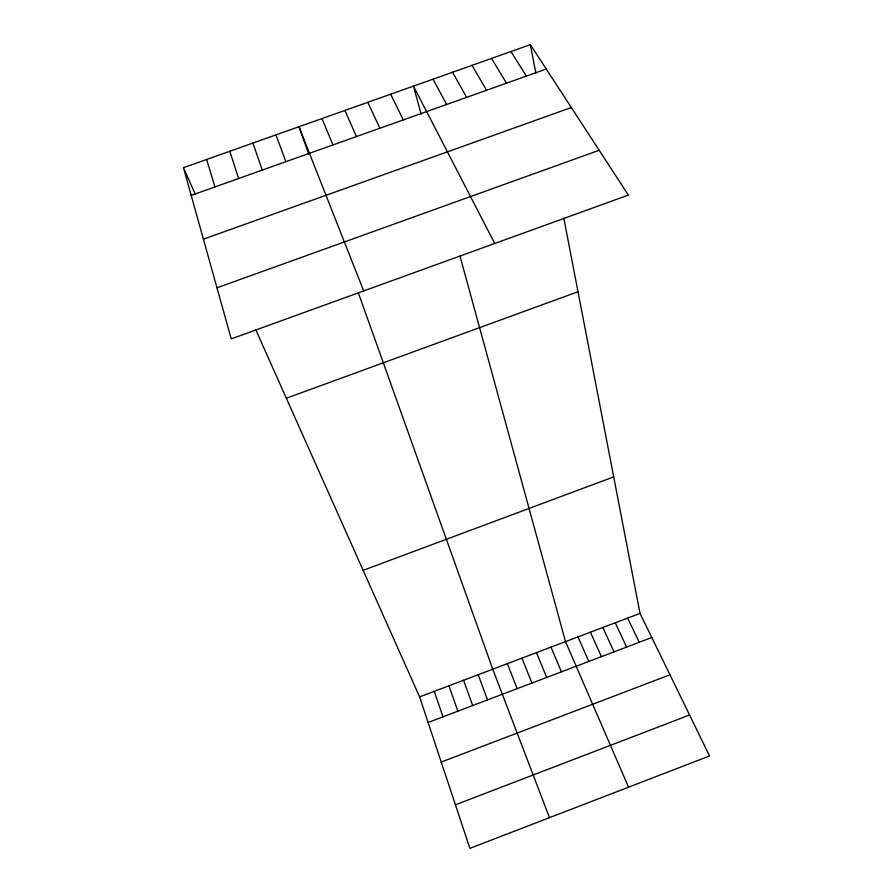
<?xml version="1.0" encoding="UTF-8"?>
<svg xmlns="http://www.w3.org/2000/svg" width="893" height="893" viewBox="0 0 893 893"><rect width="100%" height="100%" fill="white"/><g stroke="black" fill="none" stroke-linecap="round" stroke-linejoin="round"><path stroke-width="1.34" d="M455.43 804.805L689.563 714.992M441.242 762.064L669.951 674.773M428.115 722.493L651.778 637.513M255.655 329.472L419.61 696.897L640.024 613.402L563.773 217.925M363.138 570.348L613.703 476.884M286.329 398.222L577.994 291.721M216.977 287.803L599.17 150.27M203.403 239.157L571.33 107.528M191.191 195.388L546.248 69.029M183.456 167.694L530.364 44.65L628.371 195.098L231.242 338.882L183.456 167.694L195.422 194.507M510.952 51.537L526.39 76.095M491.518 58.425L506.498 83.172M472.051 65.334L486.573 90.26M452.55 72.244L466.626 97.359M433.027 79.176L446.645 104.47M494.733 243.476L413.47 86.108L421.15 114.159M390.654 94.2L403.279 119.908M640.024 613.402L709.544 755.958L469.885 848.35L419.61 696.897M627.634 618.09L639.209 642.29M615.232 622.789L626.629 647.068M367.793 102.315L379.893 128.235M602.82 627.489L614.038 651.857M590.396 632.199L601.424 656.645M577.961 636.91L588.811 661.445M344.899 110.431L356.452 136.573M628.572 787.168L565.515 641.632L459.962 255.967M550.992 647.124L561.451 671.837M321.96 118.568L332.977 144.934M536.47 652.627L546.695 677.441M521.914 658.141L531.938 683.045M363.674 290.928L298.976 126.717L308.777 154.154M507.358 663.655L517.159 688.659M549.474 817.664L492.769 669.181L358.305 292.77M478.179 674.706L487.545 699.911M275.959 134.888L285.883 161.689M463.556 680.243L472.71 705.548M448.933 685.791L457.863 711.185M252.898 143.07L262.274 170.094M434.277 691.338L442.995 716.845M229.791 151.263L238.621 178.511M206.651 159.467L214.923 186.938M530.364 44.65L535.889 73.326"/></g></svg>
